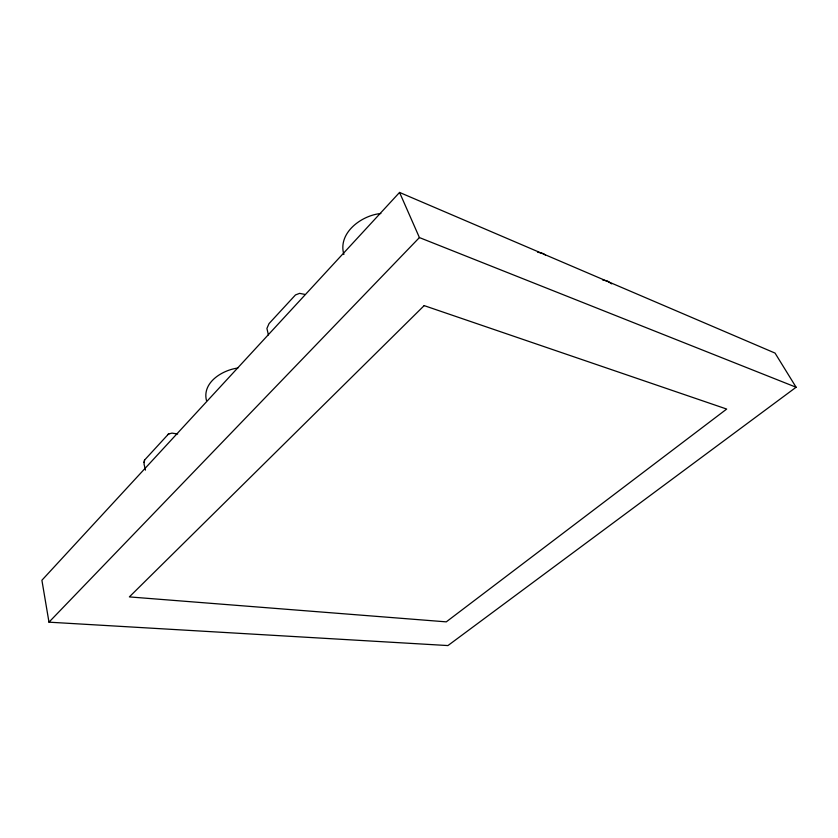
<?xml version="1.0" encoding="UTF-8"?>
<svg xmlns="http://www.w3.org/2000/svg" width="838" height="838" viewBox="0 0 838 838"><rect width="100%" height="100%" fill="white"/><g stroke="black" fill="none" stroke-linecap="round" stroke-linejoin="round"><path stroke-width="1.26" d="M145.456 470.118L144.042 464.074L144.565 460.062L168.365 434.168M144.565 460.062L143.937 462.524M399.558 192.436L41.9 580.252L48.981 622.173L447.932 645.564L796.1 387.24L775.045 353.091L399.558 192.436L419.409 237.573L796.1 387.24M48.981 622.173L419.409 237.573M168.658 434L171.926 433.11L177.666 433.99M167.558 434.629L169.14 433.717M237.835 368.039C222.405 370.071 202.031 382.421 206.441 400.417M380.871 213.512C361.607 215.293 337.505 232.933 343.873 254.501M602.532 279.902L607.697 281.18L611.688 283.873M537.504 252.123L543.265 253.589L545.402 255.003M304.718 294.379L299.585 293.363L295.489 294.924L269.04 323.594L266.913 328.433L268.401 334.917M424.164 305.619L129.356 596.907L446.277 621.859L726.693 409.059L424.164 305.619"/></g></svg>
